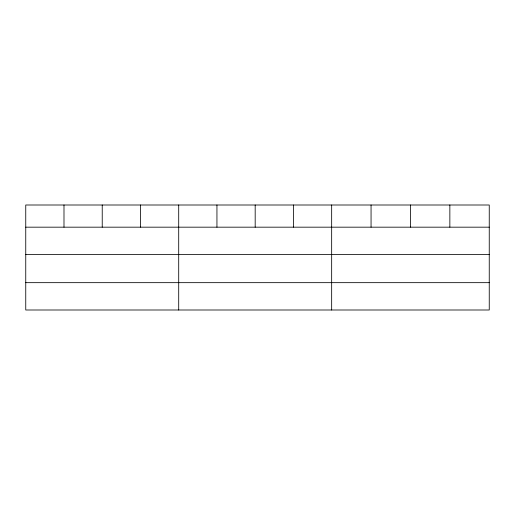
<?xml version="1.0" encoding="UTF-8"?>
<svg xmlns="http://www.w3.org/2000/svg" width="515" height="515" viewBox="0 0 515 515"><rect width="100%" height="100%" fill="white"/><g stroke="black" fill="none" stroke-linecap="round" stroke-linejoin="round"><path stroke-width="0.77" d="M489.25 254.507L489.25 205.002L25.75 205.002L25.75 309.998L489.25 309.998L489.25 254.507L25.75 254.507M25.75 227.173L489.25 227.173M25.75 282.664L489.25 282.664M449.853 205.002L449.853 227.173M410.455 205.002L410.455 227.173M371.058 205.002L371.058 227.173M331.66 205.002L331.66 309.998M293.421 205.002L293.421 227.173M255.183 205.002L255.183 227.173M216.944 205.002L216.944 227.173M178.705 205.002L178.705 309.998M140.466 205.002L140.466 227.173M102.228 205.002L102.228 227.173M63.989 205.002L63.989 227.173"/></g></svg>
